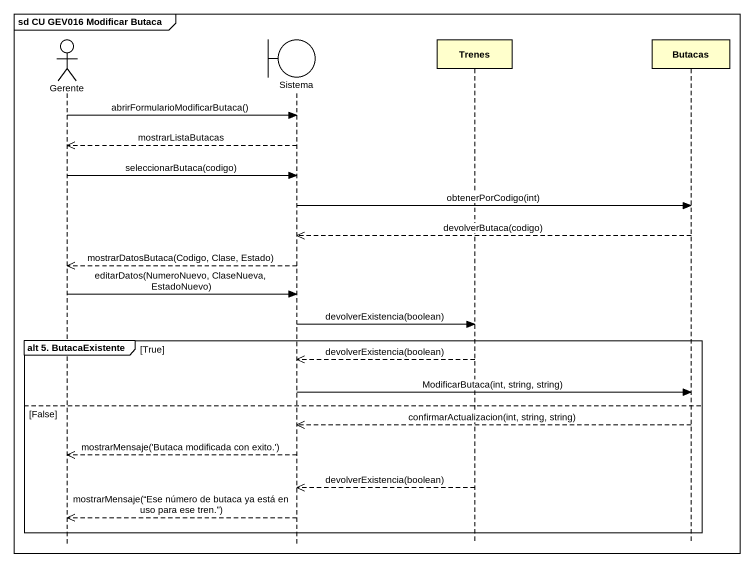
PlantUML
@startuml
mainframe sd CU GEV016 Modificar Butaca
hide footbox
actor Gerente
boundary Sistema
participant Trenes
participant Butacas

Gerente -> Sistema : abrirFormularioModificarButaca()
Sistema -->> Gerente : mostrarListaButacas
Gerente -> Sistema : seleccionarButaca(codigo)
Sistema -> Butacas : obtenerPorCodigo(int)
Butacas -->> Sistema : devolverButaca(codigo)
Sistema -->> Gerente : mostrarDatosButaca(Codigo, Clase, Estado)
Gerente -> Sistema : editarDatos(NumeroNuevo, ClaseNueva, EstadoNuevo)
Sistema -> Trenes : devolverExistencia(boolean)
group alt 5. ButacaExistente [True]
  Trenes -->> Sistema : devolverExistencia(boolean)
  Sistema -> Butacas : ModificarButaca(int, string, string)
else False
  Butacas -->> Sistema : confirmarActualizacion(int, string, string)
  Sistema -->> Gerente : mostrarMensaje('Butaca modificada con exito.')
  Trenes -->> Sistema : devolverExistencia(boolean)
  Sistema -->> Gerente : mostrarMensaje(“Ese número de butaca ya está en uso para ese tren.”)
end
@enduml
